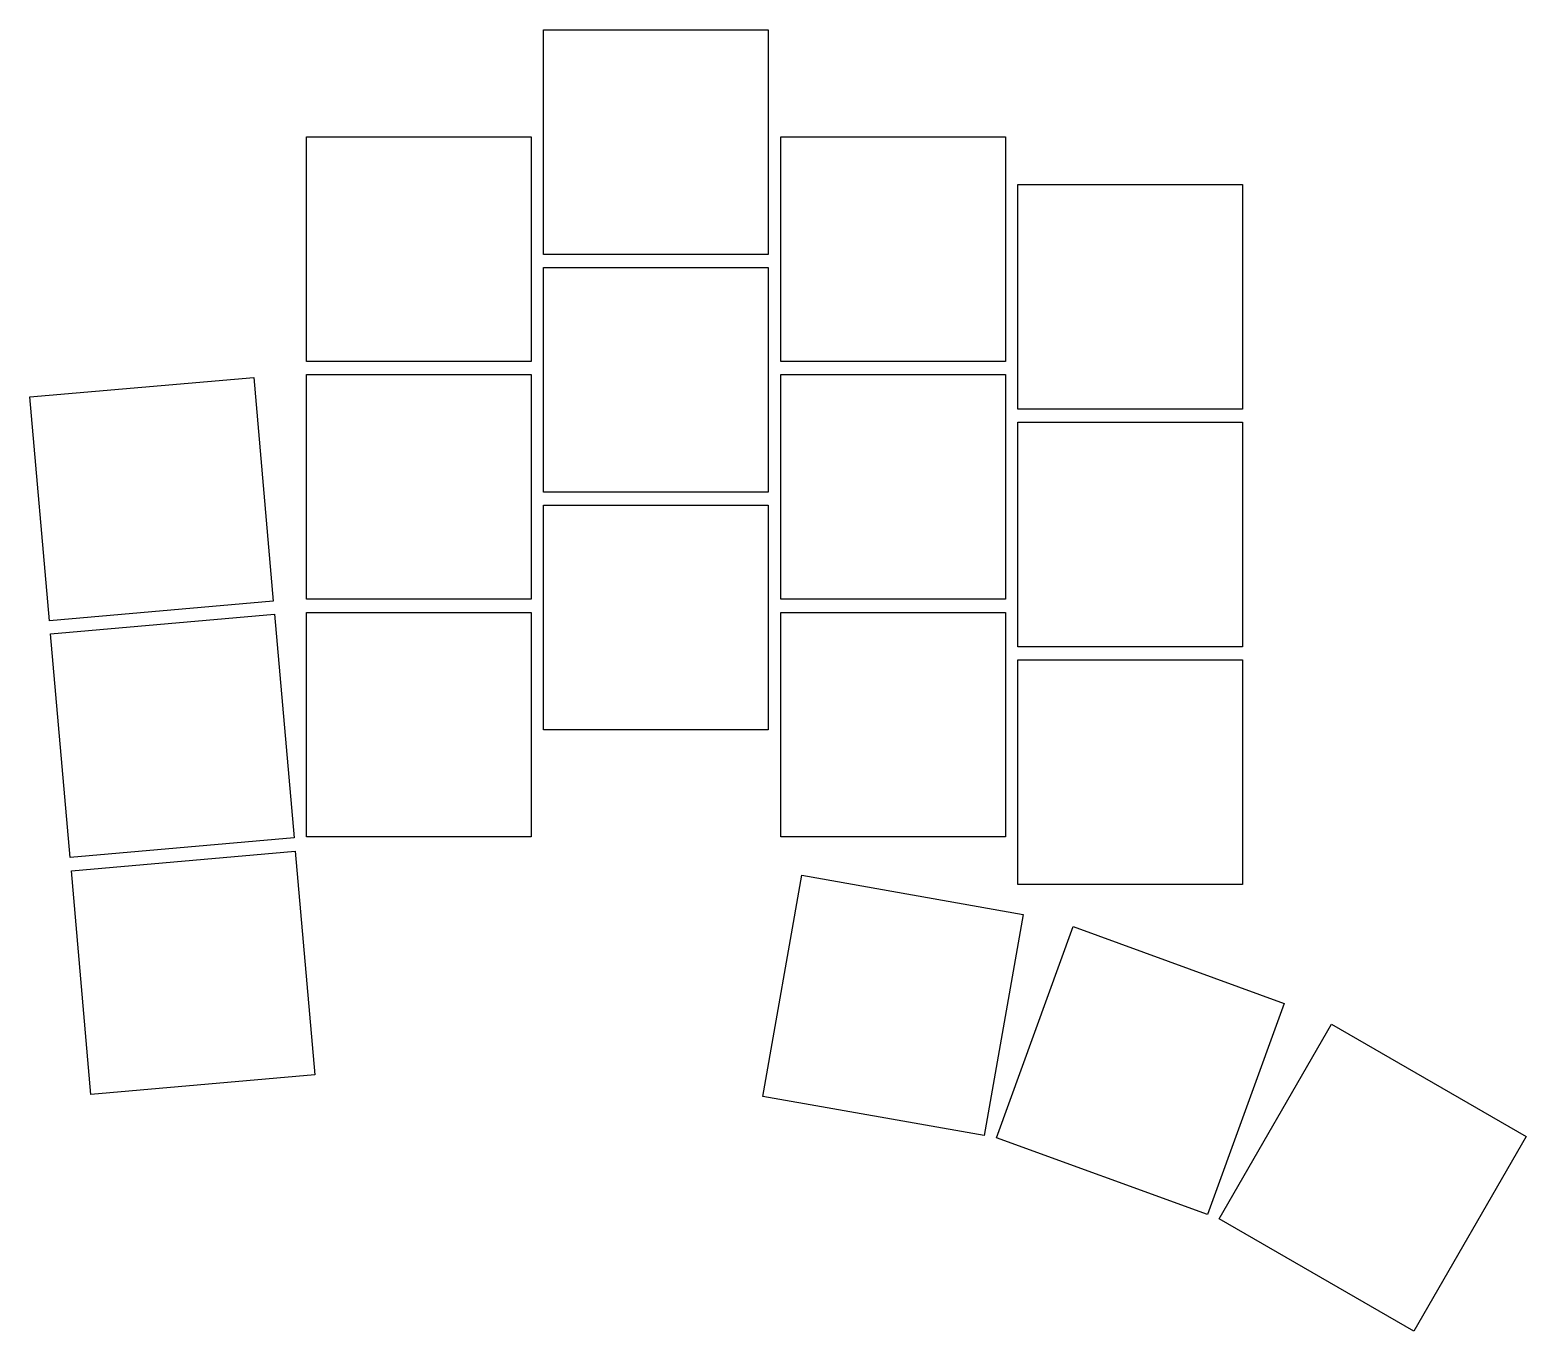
# Model space of a CAD drawing. Header units: millimetres. Extents: x -13 to 107, y -29 to 76.
import ezdxf

# ---------------------------------------------------------------- set-up
doc = ezdxf.new("R2010")
doc.units = ezdxf.units.MM

msp = doc.modelspace()

# ---------------------------------------------------------------- linework, layer by layer
for p, q in [((28.09, 75.56), (46.09, 75.56)), ((28.09, 57.56), (28.09, 75.56)), ((46.09, 75.56), (46.09, 57.56)), ((9.09, 66.98), (27.09, 66.98)), ((9.09, 48.98), (9.09, 66.98)), ((27.09, 66.98), (27.09, 48.98)), ((47.09, 66.98), (65.09, 66.98)), ((47.09, 48.98), (47.09, 66.98)), ((65.09, 66.98), (65.09, 48.98)), ((66.09, 63.17), (84.09, 63.17)), ((66.09, 45.17), (66.09, 63.17)), ((84.09, 63.17), (84.09, 45.17)), ((46.09, 57.56), (28.09, 57.56)), ((28.09, 56.51), (46.09, 56.51)), ((28.09, 38.51), (28.09, 56.51)), ((46.09, 56.51), (46.09, 38.51)), ((27.09, 48.98), (9.09, 48.98)), ((65.09, 48.98), (47.09, 48.98)), ((-13.07, 46.14), (4.86, 47.71)), ((4.86, 47.71), (6.43, 29.77)), ((9.09, 47.93), (27.09, 47.93)), ((9.09, 29.93), (9.09, 47.93)), ((27.09, 47.93), (27.09, 29.93)), ((47.09, 47.93), (65.09, 47.93)), ((47.09, 29.93), (47.09, 47.93)), ((65.09, 47.93), (65.09, 29.93)), ((-11.5, 28.2), (-13.07, 46.14)), ((84.09, 45.17), (66.09, 45.17)), ((66.09, 44.12), (84.09, 44.12)), ((66.09, 26.12), (66.09, 44.12)), ((84.09, 44.12), (84.09, 26.12)), ((46.09, 38.51), (28.09, 38.51)), ((28.09, 37.46), (46.09, 37.46)), ((28.09, 19.46), (28.09, 37.46)), ((46.09, 37.46), (46.09, 19.46)), ((6.43, 29.77), (-11.5, 28.2)), ((27.09, 29.93), (9.09, 29.93)), ((9.09, 28.88), (27.09, 28.88)), ((9.09, 10.88), (9.09, 28.88)), ((27.09, 28.88), (27.09, 10.88)), ((65.09, 29.93), (47.09, 29.93)), ((47.09, 28.88), (65.09, 28.88)), ((47.09, 10.88), (47.09, 28.88)), ((65.09, 28.88), (65.09, 10.88)), ((-11.41, 27.16), (6.52, 28.73)), ((6.52, 28.73), (8.09, 10.8)), ((-9.84, 9.23), (-11.41, 27.16)), ((84.09, 26.12), (66.09, 26.12)), ((66.09, 25.07), (84.09, 25.07)), ((66.09, 7.07), (66.09, 25.07)), ((84.09, 25.07), (84.09, 7.07)), ((46.09, 19.46), (28.09, 19.46)), ((8.09, 10.8), (-9.84, 9.23)), ((27.09, 10.88), (9.09, 10.88)), ((65.09, 10.88), (47.09, 10.88)), ((-9.75, 8.18), (8.18, 9.75)), ((8.18, 9.75), (9.75, -8.18)), ((-8.18, -9.75), (-9.75, 8.18)), ((45.66, -9.92), (48.79, 7.81)), ((48.79, 7.81), (66.51, 4.68)), ((84.09, 7.07), (66.09, 7.07)), ((66.51, 4.68), (63.39, -13.04)), ((64.37, -13.22), (70.53, 3.7)), ((70.53, 3.7), (87.44, -2.46)), ((87.44, -2.46), (81.29, -19.37)), ((82.23, -19.71), (91.23, -4.13)), ((91.23, -4.13), (106.81, -13.13)), ((9.75, -8.18), (-8.18, -9.75)), ((63.39, -13.04), (45.66, -9.92)), ((106.81, -13.13), (97.81, -28.71)), ((81.29, -19.37), (64.37, -13.22)), ((97.81, -28.71), (82.23, -19.71))]:
    msp.add_line(p, q)

doc.saveas('drawing.dxf')
